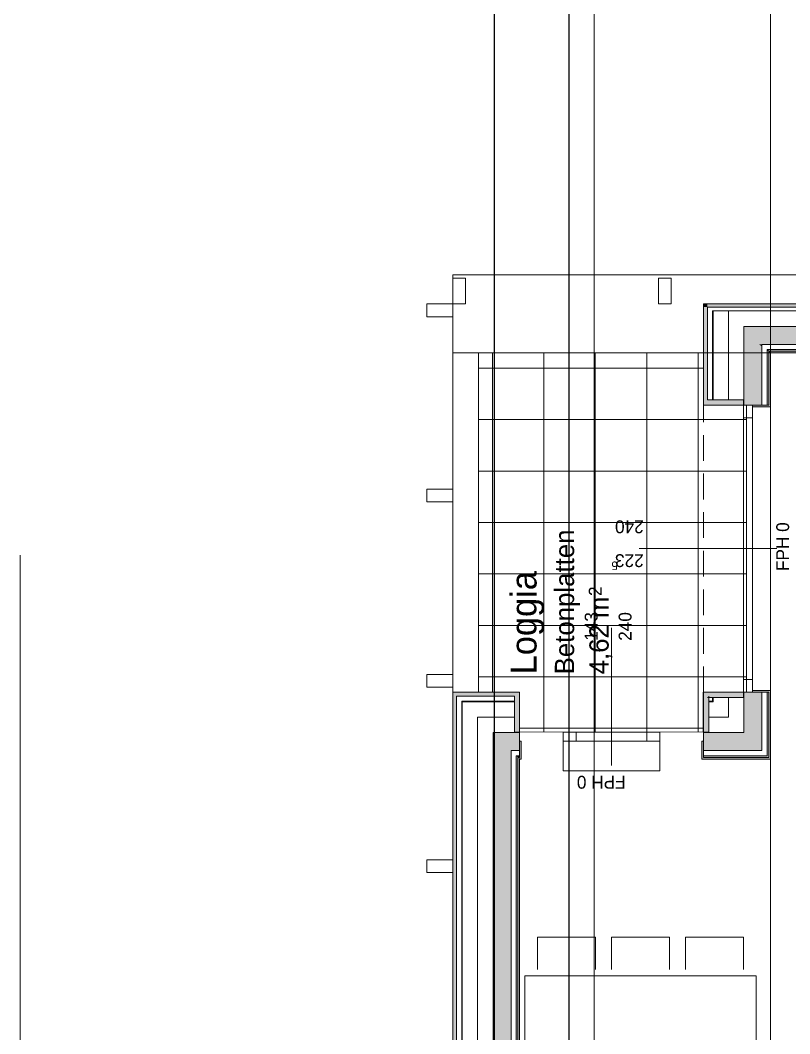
# Model space of a CAD drawing. Header units: metres. Extents: x -223175 to -223082, y -66 to 73.
# Drawn here: x -223170.96 to -223164.98, y 39.42 to 47.3 of the extents above; entities that cross this region are included whole.
import ezdxf
from ezdxf.enums import TextEntityAlignment as Align

# ---------------------------------------------------------------- set-up
doc = ezdxf.new("R2010")
doc.units = ezdxf.units.M
doc.header["$MEASUREMENT"] = 0
for name, pattern in [('HIDDEN', [0.3, 0.2, -0.1]), ('Strichlinie', [0.564444, 0.282222, -0.282222]), ('Untersicht', [0.2, 0.15, -0.05])]:
    doc.linetypes.add(name, pattern=pattern)
doc.layers.add('0_Stift_Nr__1', color=1, linetype='Continuous', lineweight=0)
for name, color, linetype in [('cs-aussenanlagen.cs', 7, 'Continuous'), ('cs-balkone-terrassen.cs', 7, 'Continuous'), ('cs-bestand wand.cs', 7, 'Continuous'), ('cs-einrichtung allg.cs', 7, 'Continuous'), ('cs-raumstempel.cs', 7, 'Continuous'), ('cs-schraffur allg.cs', 7, 'Continuous'), ('cs-wand tr.cs', 7, 'Continuous')]:
    doc.layers.add(name, color=color, linetype=linetype)

# ---------------------------------------------------------------- blocks, each defined once
blk = doc.blocks.new('Loggia_21_188', base_point=(-14427.0413, 223166.812))
at = {"layer": 'cs-raumstempel.cs', "color": 7, "lineweight": 13}
for tag, height, p in [('ROOM_NAME', 0.2, (-14427.6381, 223167.1453)), ('stFloorCovering', 0.15, (-14427.6381, 223166.8033)), ('ROOM_AREA', 0.15, (-14427.6381, 223166.5347)), ('DUMMY_875', 0.15, (-14427.2572, 223166.5347)), ('DUMMY_876', 0.1, (-14427.0289, 223166.5393))]:
    blk.add_attdef(tag, text='', height=height, dxfattribs=at).set_placement(p, align=Align.TOP_LEFT)
blk = doc.blocks.new('Morph_3', base_point=(-14400.3684, 223131.1158))
at = {"layer": 'cs-bestand wand.cs', "color": 250, "linetype": 'Continuous', "lineweight": 20}
for p, q in [((-14424.5313, 223167.5971), (-14425.1365, 223167.5971)), ((-14425.1365, 223167.5971), (-14425.1365, 223153.1071)), ((-14424.5313, 223167.5971), (-14424.5313, 223153.1071))]:
    blk.add_line(p, q, dxfattribs=at)
at = {"layer": 'cs-bestand wand.cs', "color": 253, "linetype": 'Untersicht', "lineweight": 20, "true_color": 0xaaaaaa, "flags": 128}
for points in [[(-14425.1365, 223167.5971), (-14425.1365, 223153.1071)], [(-14424.5313, 223167.5971), (-14425.1365, 223167.5971)], [(-14424.5313, 223153.1071), (-14424.5313, 223167.5971)]]:
    blk.add_lwpolyline(points, dxfattribs=at)
blk = doc.blocks.new('*X1155', base_point=(-14400.3684, 223131.1158))
at = {"layer": 'cs-wand tr.cs', "linetype": 'Continuous', "lineweight": 20, "true_color": 0x986500}
for points in [[(-14427.8513, 223167.5231), (-14427.8513, 223167.5158), (-14427.8473, 223167.5158), (-14427.8473, 223167.5271)], [(-14427.8513, 223167.4758), (-14427.8513, 223167.4358), (-14427.8473, 223167.4358), (-14427.8473, 223167.4758)], [(-14427.8513, 223167.3958), (-14427.8513, 223167.3558), (-14427.8473, 223167.3558), (-14427.8473, 223167.3958)], [(-14427.8513, 223167.3158), (-14427.8513, 223167.2758), (-14427.8473, 223167.2758), (-14427.8473, 223167.3158)], [(-14427.8513, 223167.2358), (-14427.8513, 223167.1958), (-14427.8473, 223167.1958), (-14427.8473, 223167.2358)], [(-14427.8513, 223167.1171), (-14427.8473, 223167.1171), (-14427.8473, 223167.1558), (-14427.8513, 223167.1558)]]:
    blk.add_hatch(color=44, dxfattribs=at).paths.add_polyline_path(points)
blk = doc.blocks.new('*X1156', base_point=(-14400.3684, 223131.1158))
at = {"layer": 'cs-wand tr.cs', "linetype": 'Continuous', "lineweight": 20, "true_color": 0x986500}
blk.add_hatch(color=44, dxfattribs=at).paths.add_polyline_path([(-14427.8473, 223165.6071), (-14427.8513, 223165.6071), (-14427.8513, 223165.5958), (-14427.8473, 223165.5958)])
blk = doc.blocks.new('1-Flügelfenster 21_24')
at = {"layer": 'cs-bestand wand.cs', "color": 7, "linetype": 'Continuous', "lineweight": 13}
for p, q in [((-0.375, 0.23), (0.375, 0.23)), ((-0.375, 0.23), (-0.375, 0)), ((0.375, 0.23), (0.375, 0)), ((-0.375, 0), (-0.275, 0)), ((-0.375, -0.07), (-0.375, 0)), ((-0.375, 0), (-0.375, -0.07)), ((-0.375, 0), (-0.375, -0.07)), ((-0.275, 0), (-0.275, -0.07)), ((-0.275, 0), (0.275, 0)), ((0.275, -0.07), (0.275, 0)), ((0.275, 0), (0.375, 0)), ((0.375, 0), (0.375, -0.07)), ((0.375, 0), (0.375, -0.07)), ((0.375, 0), (0.375, -0.07)), ((-0.375, -0.07), (0.375, -0.07)), ((-0.275, -0.07), (-0.375, -0.07)), ((0.275, -0.07), (-0.275, -0.07)), ((0.375, -0.07), (0.275, -0.07))]:
    blk.add_line(p, q, dxfattribs=at)
blk = doc.blocks.new('F Marker 21_17')
at = {"layer": 'cs-wand tr.cs', "color": 7, "linetype": 'Continuous', "lineweight": 13}
blk.add_line((0, -1.02), (0, 0.05), dxfattribs=at)
at = {"layer": 'cs-wand tr.cs', "color": 7, "lineweight": 13}
for tag, rotation, p in [('AC_SillPrefix_FPH', 360, (-0.1743, 0.1651)), ('DUMMY_272', 90, (-0.0136, -1.0788)), ('DUMMY_273', 90, (0.25, -1.0788))]:
    blk.add_attdef(tag, text='', height=0.1, rotation=rotation, dxfattribs=at).set_placement(p, align=Align.BOTTOM_LEFT)
blk = doc.blocks.new('Wand_224', base_point=(-14428.2973, 223165.1271))
at = {"layer": 'cs-wand tr.cs', "linetype": 'Continuous', "lineweight": 0, "true_color": 0xdbd4bc}
for points in [[(-14427.8073, 223167.1171), (-14427.7773, 223167.1171), (-14427.7773, 223167.5971), (-14427.8073, 223167.5671)], [(-14428.2313, 223167.1431), (-14428.2313, 223167.0771), (-14428.1573, 223167.0771), (-14428.0913, 223167.0771), (-14428.0913, 223167.2831)], [(-14427.7773, 223167.1171), (-14428.0873, 223167.1171), (-14428.0873, 223167.0771), (-14427.7773, 223167.0771)], [(-14428.2313, 223165.1931), (-14428.0913, 223165.3331), (-14428.0913, 223165.6471), (-14428.1573, 223165.6471), (-14428.2313, 223165.6471)], [(-14427.7773, 223165.6071), (-14427.7773, 223165.6471), (-14428.0873, 223165.6471), (-14428.0873, 223165.6071)]]:
    blk.add_hatch(color=254, dxfattribs=at).paths.add_polyline_path(points)
at = {"layer": 'cs-wand tr.cs', "linetype": 'Continuous', "lineweight": 0, "true_color": 0xe3e3e3}
for points in [[(-14428.2973, 223167.0771), (-14428.2843, 223167.0771), (-14428.2843, 223167.0901)], [(-14428.2973, 223167.0641), (-14428.1573, 223167.0641), (-14428.1573, 223167.0771), (-14428.2843, 223167.0771), (-14428.2973, 223167.0771)], [(-14428.2713, 223167.1031), (-14428.2843, 223167.0901), (-14428.2843, 223167.0771), (-14428.2713, 223167.0771)], [(-14428.2973, 223165.6471), (-14428.2843, 223165.6471), (-14428.1573, 223165.6471), (-14428.1573, 223165.6601), (-14428.2973, 223165.6601)], [(-14428.2843, 223165.6471), (-14428.2973, 223165.6471), (-14428.2973, 223165.1271), (-14428.2843, 223165.1401)], [(-14428.2843, 223165.6471), (-14428.2843, 223165.1401), (-14428.2713, 223165.1531), (-14428.2713, 223165.6471)]]:
    blk.add_hatch(color=254, dxfattribs=at).paths.add_polyline_path(points)
at = {"layer": 'cs-wand tr.cs', "color": 7, "linetype": 'Continuous', "lineweight": 13}
for p, q in [((-14427.8073, 223167.1171), (-14427.8073, 223167.5671)), ((-14427.8473, 223167.1171), (-14427.8473, 223167.5271)), ((-14428.0913, 223167.2831), (-14428.0913, 223167.0771)), ((-14428.2313, 223167.1431), (-14428.2313, 223167.0771)), ((-14428.1573, 223167.0771), (-14428.0913, 223167.0771)), ((-14428.0873, 223167.1171), (-14428.0873, 223167.0771)), ((-14427.8073, 223167.1171), (-14428.0873, 223167.1171)), ((-14428.0873, 223167.0771), (-14427.7773, 223167.0771)), ((-14427.8513, 223167.0771), (-14427.8473, 223167.0771)), ((-14427.8073, 223167.0771), (-14427.7773, 223167.0771)), ((-14427.7773, 223167.1171), (-14427.7773, 223167.0771)), ((-14428.2313, 223165.6471), (-14428.2313, 223165.1931)), ((-14428.1573, 223165.6471), (-14428.0913, 223165.6471)), ((-14428.0913, 223165.6471), (-14428.0913, 223165.3331)), ((-14428.0873, 223165.6071), (-14428.0873, 223165.6471)), ((-14428.0873, 223165.6471), (-14427.7773, 223165.6471)), ((-14427.8073, 223165.6071), (-14428.0873, 223165.6071)), ((-14427.8513, 223165.6471), (-14427.8473, 223165.6471)), ((-14427.8473, 223165.5771), (-14427.8473, 223165.6071)), ((-14427.8073, 223165.6471), (-14427.7773, 223165.6471)), ((-14427.7773, 223165.6071), (-14427.7773, 223165.6471))]:
    blk.add_line(p, q, dxfattribs=at)
at = {"layer": 'cs-wand tr.cs', "color": 7, "linetype": 'Continuous', "lineweight": 0}
for p, q in [((-14427.8513, 223167.1171), (-14427.8513, 223167.5231)), ((-14427.9713, 223167.1171), (-14427.9713, 223167.4031)), ((-14428.2973, 223167.0771), (-14428.2973, 223167.0641)), ((-14428.2843, 223167.0901), (-14428.2843, 223167.0771)), ((-14428.2843, 223167.0771), (-14428.1573, 223167.0771)), ((-14428.2713, 223167.1031), (-14428.2713, 223167.0771)), ((-14428.1573, 223167.0771), (-14428.1573, 223167.0641)), ((-14428.0913, 223167.0771), (-14428.0873, 223167.0771)), ((-14428.0873, 223167.0771), (-14427.9713, 223167.0771)), ((-14427.9713, 223167.0771), (-14427.8513, 223167.0771)), ((-14427.8473, 223167.0771), (-14427.8073, 223167.0771)), ((-14428.1573, 223167.0641), (-14428.2973, 223167.0641)), ((-14428.1573, 223165.6601), (-14428.2973, 223165.6601)), ((-14428.2973, 223165.6471), (-14428.2973, 223165.6601)), ((-14428.1573, 223165.6471), (-14428.1573, 223165.6601)), ((-14428.2843, 223165.6471), (-14428.2843, 223165.1401)), ((-14428.2843, 223165.6471), (-14428.1573, 223165.6471)), ((-14428.2713, 223165.6471), (-14428.2713, 223165.1531)), ((-14428.0913, 223165.6471), (-14428.0873, 223165.6471)), ((-14428.0873, 223165.6471), (-14427.9713, 223165.6471)), ((-14427.9713, 223165.6471), (-14427.8513, 223165.6471)), ((-14427.9713, 223165.4531), (-14427.9713, 223165.6071)), ((-14427.8513, 223165.5731), (-14427.8513, 223165.6071)), ((-14427.8473, 223165.6471), (-14427.8073, 223165.6471))]:
    blk.add_line(p, q, dxfattribs=at)
at = {"layer": 'cs-wand tr.cs', "color": 7, "linetype": 'Continuous', "lineweight": 13, "flags": 128}
blk.add_lwpolyline([(-14427.7773, 223167.1171), (-14427.7773, 223167.5971)], dxfattribs=at)
at = {"layer": 'cs-wand tr.cs', "color": 7, "linetype": 'Continuous', "lineweight": 0, "flags": 128}
blk.add_lwpolyline([(-14428.2973, 223165.6471), (-14428.2973, 223165.1271)], dxfattribs=at)
at = {"layer": 'cs-wand tr.cs', "color": 131, "lineweight": 20, "true_color": 0x9efaff}
for name in ['*X1155', '*X1156']:
    blk.add_blockref(name, (-14400.3684, 223131.1158), dxfattribs=at)
at = {"layer": 'cs-wand tr.cs', "color": 7, "linetype": 'HIDDEN', "lineweight": 0, "rotation": 90}
blk.add_blockref('1-Flügelfenster 21_24', (-14428.1573, 223166.3621), dxfattribs=at)
at = {"layer": 'cs-wand tr.cs', "color": 7, "linetype": 'Continuous', "lineweight": 13}
ref = blk.add_blockref('F Marker 21_17', (-14428.2973, 223166.3621), dxfattribs=dict(at, rotation=90))
ref.add_attrib('AC_SillPrefix_FPH', 'FPH 0', dxfattribs={"color": 7, "lineweight": 13, "height": 0.1, "rotation": 90}).set_placement((-14428.3973, 223166.2529), align=Align.BOTTOM_LEFT)
ref.add_attrib('AC_WIDO_ID', '143', dxfattribs={"color": 7, "lineweight": 13, "height": 0.1, "rotation": 360}).set_placement((-14427.3773, 223166.4408), align=Align.BOTTOM_LEFT)
ref.add_attrib('DUMMY_272', '240', dxfattribs={"color": 7, "lineweight": 13, "height": 0.1, "rotation": 360}).set_placement((-14427.3773, 223166.1772), align=Align.BOTTOM_LEFT)
blk = doc.blocks.new('*X1158', base_point=(-14400.3684, 223131.1158))
at = {"layer": 'cs-wand tr.cs', "linetype": 'Continuous', "lineweight": 20, "true_color": 0x986500}
for points in [[(-14424.8113, 223165.4531), (-14424.8115, 223165.4531), (-14424.8115, 223165.4358), (-14424.8113, 223165.4358)], [(-14424.8115, 223165.3958), (-14424.8115, 223165.3558), (-14424.8113, 223165.3558), (-14424.8113, 223165.3958)], [(-14424.8115, 223165.3158), (-14424.8115, 223165.2758), (-14424.8113, 223165.2758), (-14424.8113, 223165.3158)], [(-14424.8115, 223165.2358), (-14424.8115, 223165.1958), (-14424.8113, 223165.1958), (-14424.8113, 223165.2358)], [(-14424.8115, 223165.1558), (-14424.8115, 223165.1158), (-14424.8113, 223165.1158), (-14424.8113, 223165.1558)], [(-14424.8115, 223165.0758), (-14424.8115, 223165.0358), (-14424.8113, 223165.0358), (-14424.8113, 223165.0758)], [(-14424.8115, 223164.9958), (-14424.8115, 223164.9558), (-14424.8113, 223164.9558), (-14424.8113, 223164.9958)], [(-14424.8115, 223164.9158), (-14424.8115, 223164.8758), (-14424.8113, 223164.8758), (-14424.8113, 223164.9158)], [(-14424.8115, 223164.8358), (-14424.8115, 223164.7958), (-14424.8113, 223164.7958), (-14424.8113, 223164.8358)], [(-14424.8115, 223164.7558), (-14424.8115, 223164.7158), (-14424.8113, 223164.7158), (-14424.8113, 223164.7558)], [(-14424.8115, 223164.6758), (-14424.8115, 223164.6358), (-14424.8113, 223164.6358), (-14424.8113, 223164.6758)], [(-14424.8115, 223164.5958), (-14424.8115, 223164.5558), (-14424.8113, 223164.5558), (-14424.8113, 223164.5958)], [(-14424.8115, 223164.5158), (-14424.8115, 223164.4758), (-14424.8113, 223164.4758), (-14424.8113, 223164.5158)], [(-14424.8115, 223164.4358), (-14424.8115, 223164.3958), (-14424.8113, 223164.3958), (-14424.8113, 223164.4358)], [(-14424.8115, 223164.3558), (-14424.8115, 223164.3158), (-14424.8113, 223164.3158), (-14424.8113, 223164.3558)], [(-14424.8115, 223164.2758), (-14424.8115, 223164.2358), (-14424.8113, 223164.2358), (-14424.8113, 223164.2758)], [(-14424.8115, 223164.1958), (-14424.8115, 223164.1558), (-14424.8113, 223164.1558), (-14424.8113, 223164.1958)], [(-14424.8115, 223164.1158), (-14424.8115, 223164.0758), (-14424.8113, 223164.0758), (-14424.8113, 223164.1158)], [(-14424.8115, 223164.0358), (-14424.8115, 223163.9958), (-14424.8113, 223163.9958), (-14424.8113, 223164.0358)], [(-14424.8115, 223163.9558), (-14424.8115, 223163.9158), (-14424.8113, 223163.9158), (-14424.8113, 223163.9558)], [(-14424.8115, 223163.8758), (-14424.8115, 223163.8358), (-14424.8113, 223163.8358), (-14424.8113, 223163.8758)], [(-14424.8115, 223163.7958), (-14424.8115, 223163.7558), (-14424.8113, 223163.7558), (-14424.8113, 223163.7958)], [(-14424.8115, 223163.7158), (-14424.8115, 223163.6758), (-14424.8113, 223163.6758), (-14424.8113, 223163.7158)], [(-14424.8115, 223163.6358), (-14424.8115, 223163.5958), (-14424.8113, 223163.5958), (-14424.8113, 223163.6358)], [(-14424.8115, 223163.5558), (-14424.8115, 223163.5158), (-14424.8113, 223163.5158), (-14424.8113, 223163.5558)], [(-14424.8115, 223163.4758), (-14424.8115, 223163.4358), (-14424.8113, 223163.4358), (-14424.8113, 223163.4758)], [(-14424.8115, 223163.3958), (-14424.8115, 223163.3558), (-14424.8113, 223163.3558), (-14424.8113, 223163.3958)], [(-14424.8115, 223163.3158), (-14424.8115, 223163.2758), (-14424.8113, 223163.2758), (-14424.8113, 223163.3158)], [(-14424.8115, 223163.2358), (-14424.8115, 223163.1958), (-14424.8113, 223163.1958), (-14424.8113, 223163.2358)], [(-14424.8115, 223163.1558), (-14424.8115, 223163.1158), (-14424.8113, 223163.1158), (-14424.8113, 223163.1558)], [(-14424.8115, 223163.0758), (-14424.8115, 223163.0358), (-14424.8113, 223163.0358), (-14424.8113, 223163.0758)], [(-14424.8115, 223162.9958), (-14424.8115, 223162.9558), (-14424.8113, 223162.9558), (-14424.8113, 223162.9958)], [(-14424.8115, 223162.9158), (-14424.8115, 223162.8758), (-14424.8113, 223162.8758), (-14424.8113, 223162.9158)], [(-14424.8115, 223162.8358), (-14424.8115, 223162.7958), (-14424.8113, 223162.7958), (-14424.8113, 223162.8358)], [(-14424.8115, 223162.7558), (-14424.8115, 223162.7158), (-14424.8113, 223162.7158), (-14424.8113, 223162.7558)], [(-14424.8115, 223162.6758), (-14424.8115, 223162.6358), (-14424.8113, 223162.6358), (-14424.8113, 223162.6758)], [(-14424.8115, 223162.5958), (-14424.8115, 223162.5558), (-14424.8113, 223162.5558), (-14424.8113, 223162.5958)], [(-14424.8115, 223162.5158), (-14424.8115, 223162.4758), (-14424.8113, 223162.4758), (-14424.8113, 223162.5158)], [(-14424.8115, 223162.4358), (-14424.8115, 223162.3958), (-14424.8113, 223162.3958), (-14424.8113, 223162.4358)], [(-14424.8115, 223162.3558), (-14424.8115, 223162.3158), (-14424.8113, 223162.3158), (-14424.8113, 223162.3558)], [(-14424.8115, 223162.2758), (-14424.8115, 223162.2358), (-14424.8113, 223162.2358), (-14424.8113, 223162.2758)], [(-14424.8115, 223162.1958), (-14424.8115, 223162.1558), (-14424.8113, 223162.1558), (-14424.8113, 223162.1958)], [(-14424.8115, 223162.1158), (-14424.8115, 223162.0758), (-14424.8113, 223162.0758), (-14424.8113, 223162.1158)], [(-14424.8115, 223162.0358), (-14424.8115, 223161.9958), (-14424.8113, 223161.9958), (-14424.8113, 223162.0358)], [(-14424.8115, 223161.9558), (-14424.8115, 223161.9158), (-14424.8113, 223161.9158), (-14424.8113, 223161.9558)], [(-14424.8115, 223161.8758), (-14424.8115, 223161.8358), (-14424.8113, 223161.8358), (-14424.8113, 223161.8758)], [(-14424.8115, 223161.7958), (-14424.8115, 223161.7558), (-14424.8113, 223161.7558), (-14424.8113, 223161.7958)], [(-14424.8115, 223161.7158), (-14424.8115, 223161.6758), (-14424.8113, 223161.6758), (-14424.8113, 223161.7158)]]:
    blk.add_hatch(color=44, dxfattribs=at).paths.add_polyline_path(points)
blk = doc.blocks.new('Wand_225', base_point=(-14425.1365, 223165.1271))
at = {"layer": 'cs-wand tr.cs', "linetype": 'Continuous', "lineweight": 0, "true_color": 0xdbd4bc}
for points in [[(-14424.7782, 223165.6171), (-14424.7813, 223165.6129), (-14424.7813, 223161.6684), (-14424.7563, 223161.6684), (-14424.7563, 223165.6171)], [(-14424.7563, 223165.6471), (-14424.7782, 223165.6171), (-14424.7563, 223165.6171)], [(-14424.9858, 223165.3331), (-14425.0715, 223165.216), (-14425.0715, 223165.1931), (-14424.9315, 223165.1931), (-14424.9315, 223165.3331)], [(-14425.0715, 223165.1931), (-14425.0715, 223165.216), (-14425.0882, 223165.1931)], [(-14425.0715, 223165.1931), (-14425.0715, 223161.6684), (-14424.9315, 223161.6684), (-14424.9315, 223165.1931)]]:
    blk.add_hatch(color=254, dxfattribs=at).paths.add_polyline_path(points)
at = {"layer": 'cs-wand tr.cs', "linetype": 'Continuous', "lineweight": 0, "true_color": 0xe3e3e3}
for points in [[(-14425.127, 223165.1401), (-14425.1365, 223165.1271), (-14425.124, 223165.1271), (-14425.124, 223165.1401)], [(-14425.1365, 223165.1271), (-14425.1365, 223161.6684), (-14425.124, 223161.6684), (-14425.124, 223165.1271)], [(-14425.124, 223165.1401), (-14425.124, 223165.1442), (-14425.127, 223165.1401)], [(-14425.1174, 223165.1531), (-14425.124, 223165.1442), (-14425.124, 223165.1401), (-14425.1115, 223165.1401), (-14425.1115, 223165.1531)], [(-14425.124, 223165.1401), (-14425.124, 223161.6684), (-14425.1115, 223161.6684), (-14425.1115, 223165.1401)]]:
    blk.add_hatch(color=254, dxfattribs=at).paths.add_polyline_path(points)
at = {"layer": 'cs-wand tr.cs', "color": 7, "linetype": 'Continuous', "lineweight": 13}
for p, q in [((-14424.7813, 223165.5771), (-14424.7813, 223165.6129)), ((-14424.8113, 223165.4531), (-14424.8113, 223165.5719)), ((-14424.7813, 223161.6684), (-14424.7813, 223165.5771)), ((-14424.8113, 223161.6684), (-14424.8113, 223165.4531)), ((-14424.9315, 223165.3331), (-14424.9858, 223165.3331)), ((-14424.9315, 223165.3331), (-14424.9315, 223161.6684)), ((-14425.0715, 223165.1931), (-14425.0882, 223165.1931)), ((-14425.0715, 223165.1931), (-14425.0715, 223161.6684))]:
    blk.add_line(p, q, dxfattribs=at)
at = {"layer": 'cs-wand tr.cs', "color": 7, "linetype": 'Continuous', "lineweight": 0}
for p, q in [((-14424.8115, 223165.4531), (-14424.8981, 223165.4531)), ((-14424.8115, 223165.4531), (-14424.8113, 223165.4531)), ((-14424.8115, 223165.3331), (-14424.8115, 223165.4531)), ((-14424.8115, 223161.6684), (-14424.8115, 223165.3331)), ((-14425.124, 223165.1401), (-14425.127, 223165.1401)), ((-14425.124, 223165.1401), (-14425.124, 223161.6684)), ((-14425.1115, 223165.1531), (-14425.1174, 223165.1531)), ((-14425.1115, 223165.1531), (-14425.1115, 223161.6684))]:
    blk.add_line(p, q, dxfattribs=at)
at = {"layer": 'cs-wand tr.cs', "color": 7, "linetype": 'Continuous', "lineweight": 13, "flags": 128}
for points in [[(-14424.7563, 223165.6471), (-14424.7563, 223165.6171)], [(-14424.7563, 223161.6684), (-14424.7563, 223165.6171)], [(-14424.8113, 223161.6684), (-14424.8115, 223161.6684)], [(-14424.7563, 223161.6684), (-14424.7813, 223161.6684)]]:
    blk.add_lwpolyline(points, dxfattribs=at)
at = {"layer": 'cs-wand tr.cs', "color": 7, "linetype": 'Continuous', "lineweight": 0, "flags": 128}
for points in [[(-14425.1365, 223165.1271), (-14425.1365, 223161.6684)], [(-14424.7813, 223161.6684), (-14424.8113, 223161.6684)]]:
    blk.add_lwpolyline(points, dxfattribs=at)
at = {"layer": 'cs-wand tr.cs', "color": 131, "lineweight": 20, "true_color": 0x9efaff}
blk.add_blockref('*X1158', (-14400.3684, 223131.1158), dxfattribs=at)
blk = doc.blocks.new('*X1160', base_point=(-14400.3684, 223131.1158))
at = {"layer": 'cs-wand tr.cs', "linetype": 'Continuous', "lineweight": 20, "true_color": 0x986500}
for points in [[(-14432.5284, 223167.5271), (-14432.5684, 223167.5271), (-14432.5684, 223167.5231), (-14432.5284, 223167.5231)], [(-14432.4484, 223167.5271), (-14432.4884, 223167.5271), (-14432.4884, 223167.5231), (-14432.4484, 223167.5231)], [(-14432.3684, 223167.5271), (-14432.4084, 223167.5271), (-14432.4084, 223167.5231), (-14432.3684, 223167.5231)], [(-14432.2884, 223167.5271), (-14432.3284, 223167.5271), (-14432.3284, 223167.5231), (-14432.2884, 223167.5231)], [(-14432.2084, 223167.5271), (-14432.2484, 223167.5271), (-14432.2484, 223167.5231), (-14432.2084, 223167.5231)], [(-14432.1284, 223167.5271), (-14432.1684, 223167.5271), (-14432.1684, 223167.5231), (-14432.1284, 223167.5231)], [(-14432.0484, 223167.5271), (-14432.0884, 223167.5271), (-14432.0884, 223167.5231), (-14432.0484, 223167.5231)], [(-14431.9684, 223167.5271), (-14432.0084, 223167.5271), (-14432.0084, 223167.5231), (-14431.9684, 223167.5231)], [(-14431.8884, 223167.5271), (-14431.9284, 223167.5271), (-14431.9284, 223167.5231), (-14431.8884, 223167.5231)], [(-14431.8084, 223167.5271), (-14431.8484, 223167.5271), (-14431.8484, 223167.5231), (-14431.8084, 223167.5231)], [(-14431.7284, 223167.5271), (-14431.7684, 223167.5271), (-14431.7684, 223167.5231), (-14431.7284, 223167.5231)], [(-14431.6484, 223167.5271), (-14431.6884, 223167.5271), (-14431.6884, 223167.5231), (-14431.6484, 223167.5231)], [(-14431.5684, 223167.5271), (-14431.6084, 223167.5271), (-14431.6084, 223167.5231), (-14431.5684, 223167.5231)], [(-14431.4884, 223167.5271), (-14431.5284, 223167.5271), (-14431.5284, 223167.5231), (-14431.4884, 223167.5231)], [(-14431.4084, 223167.5271), (-14431.4484, 223167.5271), (-14431.4484, 223167.5231), (-14431.4084, 223167.5231)], [(-14431.3284, 223167.5271), (-14431.3684, 223167.5271), (-14431.3684, 223167.5231), (-14431.3284, 223167.5231)], [(-14431.2484, 223167.5271), (-14431.2884, 223167.5271), (-14431.2884, 223167.5231), (-14431.2484, 223167.5231)], [(-14431.1684, 223167.5271), (-14431.2084, 223167.5271), (-14431.2084, 223167.5231), (-14431.1684, 223167.5231)], [(-14431.0884, 223167.5271), (-14431.1284, 223167.5271), (-14431.1284, 223167.5231), (-14431.0884, 223167.5231)], [(-14431.0084, 223167.5271), (-14431.0484, 223167.5271), (-14431.0484, 223167.5231), (-14431.0084, 223167.5231)], [(-14430.9284, 223167.5271), (-14430.9684, 223167.5271), (-14430.9684, 223167.5231), (-14430.9284, 223167.5231)], [(-14430.8484, 223167.5271), (-14430.8884, 223167.5271), (-14430.8884, 223167.5231), (-14430.8484, 223167.5231)], [(-14430.7684, 223167.5271), (-14430.8084, 223167.5271), (-14430.8084, 223167.5231), (-14430.7684, 223167.5231)], [(-14430.6884, 223167.5271), (-14430.7284, 223167.5271), (-14430.7284, 223167.5231), (-14430.6884, 223167.5231)], [(-14430.6084, 223167.5271), (-14430.6484, 223167.5271), (-14430.6484, 223167.5231), (-14430.6084, 223167.5231)], [(-14430.5284, 223167.5271), (-14430.5684, 223167.5271), (-14430.5684, 223167.5231), (-14430.5284, 223167.5231)], [(-14430.4484, 223167.5271), (-14430.4884, 223167.5271), (-14430.4884, 223167.5231), (-14430.4484, 223167.5231)], [(-14430.3684, 223167.5271), (-14430.4084, 223167.5271), (-14430.4084, 223167.5231), (-14430.3684, 223167.5231)], [(-14430.2884, 223167.5271), (-14430.3284, 223167.5271), (-14430.3284, 223167.5231), (-14430.2884, 223167.5231)], [(-14430.2084, 223167.5271), (-14430.2484, 223167.5271), (-14430.2484, 223167.5231), (-14430.2084, 223167.5231)], [(-14430.1284, 223167.5271), (-14430.1684, 223167.5271), (-14430.1684, 223167.5231), (-14430.1284, 223167.5231)], [(-14430.0484, 223167.5271), (-14430.0884, 223167.5271), (-14430.0884, 223167.5231), (-14430.0484, 223167.5231)], [(-14429.9684, 223167.5271), (-14430.0084, 223167.5271), (-14430.0084, 223167.5231), (-14429.9684, 223167.5231)], [(-14429.8884, 223167.5271), (-14429.9284, 223167.5271), (-14429.9284, 223167.5231), (-14429.8884, 223167.5231)], [(-14429.8084, 223167.5271), (-14429.8484, 223167.5271), (-14429.8484, 223167.5231), (-14429.8084, 223167.5231)], [(-14429.7284, 223167.5271), (-14429.7684, 223167.5271), (-14429.7684, 223167.5231), (-14429.7284, 223167.5231)], [(-14429.6484, 223167.5271), (-14429.6884, 223167.5271), (-14429.6884, 223167.5231), (-14429.6484, 223167.5231)], [(-14429.5684, 223167.5271), (-14429.6084, 223167.5271), (-14429.6084, 223167.5231), (-14429.5684, 223167.5231)], [(-14429.4884, 223167.5271), (-14429.5284, 223167.5271), (-14429.5284, 223167.5231), (-14429.4884, 223167.5231)], [(-14429.4084, 223167.5271), (-14429.4484, 223167.5271), (-14429.4484, 223167.5231), (-14429.4084, 223167.5231)], [(-14429.3284, 223167.5271), (-14429.3684, 223167.5271), (-14429.3684, 223167.5231), (-14429.3284, 223167.5231)], [(-14429.2484, 223167.5271), (-14429.2884, 223167.5271), (-14429.2884, 223167.5231), (-14429.2484, 223167.5231)], [(-14429.1684, 223167.5271), (-14429.2084, 223167.5271), (-14429.2084, 223167.5231), (-14429.1684, 223167.5231)], [(-14429.0884, 223167.5271), (-14429.1284, 223167.5271), (-14429.1284, 223167.5231), (-14429.0884, 223167.5231)], [(-14429.0084, 223167.5271), (-14429.0484, 223167.5271), (-14429.0484, 223167.5231), (-14429.0084, 223167.5231)], [(-14428.9284, 223167.5271), (-14428.9684, 223167.5271), (-14428.9684, 223167.5231), (-14428.9284, 223167.5231)], [(-14428.8484, 223167.5271), (-14428.8884, 223167.5271), (-14428.8884, 223167.5231), (-14428.8484, 223167.5231)], [(-14428.7684, 223167.5271), (-14428.8084, 223167.5271), (-14428.8084, 223167.5231), (-14428.7684, 223167.5231)], [(-14428.6884, 223167.5271), (-14428.7284, 223167.5271), (-14428.7284, 223167.5231), (-14428.6884, 223167.5231)], [(-14428.6084, 223167.5271), (-14428.6484, 223167.5271), (-14428.6484, 223167.5231), (-14428.6084, 223167.5231)], [(-14428.5284, 223167.5271), (-14428.5684, 223167.5271), (-14428.5684, 223167.5231), (-14428.5284, 223167.5231)], [(-14428.4484, 223167.5271), (-14428.4884, 223167.5271), (-14428.4884, 223167.5231), (-14428.4484, 223167.5231)], [(-14428.3684, 223167.5271), (-14428.4084, 223167.5271), (-14428.4084, 223167.5231), (-14428.3684, 223167.5231)], [(-14428.2884, 223167.5271), (-14428.3284, 223167.5271), (-14428.3284, 223167.5231), (-14428.2884, 223167.5231)], [(-14428.2084, 223167.5271), (-14428.2484, 223167.5271), (-14428.2484, 223167.5231), (-14428.2084, 223167.5231)], [(-14428.1284, 223167.5271), (-14428.1684, 223167.5271), (-14428.1684, 223167.5231), (-14428.1284, 223167.5231)], [(-14428.0484, 223167.5271), (-14428.0884, 223167.5271), (-14428.0884, 223167.5231), (-14428.0484, 223167.5231)], [(-14427.9684, 223167.5271), (-14428.0084, 223167.5271), (-14428.0084, 223167.5231), (-14427.9684, 223167.5231)], [(-14427.8884, 223167.5271), (-14427.9284, 223167.5271), (-14427.9284, 223167.5231), (-14427.8884, 223167.5231)], [(-14427.8484, 223167.5259), (-14427.8473, 223167.5271), (-14427.8484, 223167.5271)]]:
    blk.add_hatch(color=44, dxfattribs=at).paths.add_polyline_path(points)
blk = doc.blocks.new('Wand_226', base_point=(-14428.2973, 223167.0771))
at = {"layer": 'cs-wand tr.cs', "linetype": 'Continuous', "lineweight": 0, "true_color": 0xdbd4bc}
for points in [[(-14427.7773, 223167.5971), (-14432.5821, 223167.5971), (-14432.5821, 223167.5671), (-14427.8073, 223167.5671)], [(-14432.5821, 223167.1431), (-14428.2313, 223167.1431), (-14428.0913, 223167.2831), (-14432.5821, 223167.2831)]]:
    blk.add_hatch(color=254, dxfattribs=at).paths.add_polyline_path(points)
at = {"layer": 'cs-wand tr.cs', "linetype": 'Continuous', "lineweight": 0, "true_color": 0xe3e3e3}
for points in [[(-14432.5821, 223167.0901), (-14428.2843, 223167.0901), (-14428.2713, 223167.1031), (-14432.5821, 223167.1031)], [(-14432.5821, 223167.0771), (-14428.2973, 223167.0771), (-14428.2843, 223167.0901), (-14432.5821, 223167.0901)]]:
    blk.add_hatch(color=254, dxfattribs=at).paths.add_polyline_path(points)
at = {"layer": 'cs-wand tr.cs', "color": 7, "linetype": 'Continuous', "lineweight": 13}
for p, q in [((-14427.8073, 223167.5671), (-14432.5821, 223167.5671)), ((-14427.8473, 223167.5271), (-14432.5821, 223167.5271)), ((-14432.5821, 223167.2831), (-14428.0913, 223167.2831)), ((-14432.5821, 223167.1431), (-14428.2313, 223167.1431))]:
    blk.add_line(p, q, dxfattribs=at)
at = {"layer": 'cs-wand tr.cs', "color": 7, "linetype": 'Continuous', "lineweight": 0}
for p, q in [((-14427.8513, 223167.5231), (-14432.5821, 223167.5231)), ((-14427.9713, 223167.4031), (-14432.5821, 223167.4031)), ((-14432.5821, 223167.1031), (-14428.2713, 223167.1031)), ((-14432.5821, 223167.0901), (-14428.2843, 223167.0901))]:
    blk.add_line(p, q, dxfattribs=at)
at = {"layer": 'cs-wand tr.cs', "color": 7, "linetype": 'Continuous', "lineweight": 13, "flags": 128}
for points in [[(-14427.7773, 223167.5971), (-14432.5821, 223167.5971)], [(-14432.5821, 223167.5971), (-14432.5821, 223167.5671)], [(-14432.5821, 223167.5271), (-14432.5821, 223167.5231)], [(-14432.5821, 223167.2831), (-14432.5821, 223167.1431)]]:
    blk.add_lwpolyline(points, dxfattribs=at)
at = {"layer": 'cs-wand tr.cs', "color": 7, "linetype": 'Continuous', "lineweight": 0, "flags": 128}
for points in [[(-14432.5821, 223167.5671), (-14432.5821, 223167.5271)], [(-14432.5821, 223167.5231), (-14432.5821, 223167.4031)], [(-14432.5821, 223167.4031), (-14432.5821, 223167.2831)], [(-14432.5821, 223167.1431), (-14432.5821, 223167.1031)], [(-14432.5821, 223167.1031), (-14432.5821, 223167.0901)], [(-14432.5821, 223167.0901), (-14432.5821, 223167.0771)], [(-14432.5821, 223167.0771), (-14428.2973, 223167.0771)]]:
    blk.add_lwpolyline(points, dxfattribs=at)
at = {"layer": 'cs-wand tr.cs', "color": 131, "lineweight": 20, "true_color": 0x9efaff}
blk.add_blockref('*X1160', (-14400.3684, 223131.1158), dxfattribs=at)
blk = doc.blocks.new('*X1162', base_point=(-14400.3684, 223131.1158))
at = {"layer": 'cs-wand tr.cs', "linetype": 'Continuous', "lineweight": 20, "true_color": 0x986500}
blk.add_hatch(color=44, dxfattribs=at).paths.add_polyline_path([(-14427.8473, 223165.5771), (-14427.8484, 223165.5759), (-14427.8484, 223165.5731), (-14427.8173, 223165.5731), (-14427.8173, 223165.5771)])
blk = doc.blocks.new('*X1163', base_point=(-14400.3684, 223131.1158))
at = {"layer": 'cs-wand tr.cs', "linetype": 'Continuous', "lineweight": 20, "true_color": 0x986500}
for points in [[(-14425.4884, 223165.5771), (-14425.5033, 223165.5771), (-14425.5033, 223165.5731), (-14425.4884, 223165.5731)], [(-14425.4484, 223165.5731), (-14425.4084, 223165.5731), (-14425.4084, 223165.5771), (-14425.4484, 223165.5771)], [(-14425.3684, 223165.5731), (-14425.3284, 223165.5731), (-14425.3284, 223165.5771), (-14425.3684, 223165.5771)], [(-14425.2884, 223165.5731), (-14425.2484, 223165.5731), (-14425.2484, 223165.5771), (-14425.2884, 223165.5771)], [(-14425.2084, 223165.5731), (-14425.1684, 223165.5731), (-14425.1684, 223165.5771), (-14425.2084, 223165.5771)], [(-14425.1284, 223165.5731), (-14425.0884, 223165.5731), (-14425.0884, 223165.5771), (-14425.1284, 223165.5771)], [(-14425.0484, 223165.5731), (-14425.0084, 223165.5731), (-14425.0084, 223165.5771), (-14425.0484, 223165.5771)], [(-14424.9684, 223165.5731), (-14424.9284, 223165.5731), (-14424.9284, 223165.5771), (-14424.9684, 223165.5771)], [(-14424.8884, 223165.5731), (-14424.8484, 223165.5731), (-14424.8484, 223165.5771), (-14424.8884, 223165.5771)]]:
    blk.add_hatch(color=44, dxfattribs=at).paths.add_polyline_path(points)
blk = doc.blocks.new('1-Flügelfenster 21_25')
at = {"layer": 'cs-wand tr.cs', "color": 7, "linetype": 'Continuous', "lineweight": 0}
for p, q in [((-1.117, 0.14), (-1.104, 0.14)), ((-1.104, 0), (-1.104, 0.14)), ((1.117, 0.14), (1.104, 0.14)), ((1.104, 0), (1.104, 0.14)), ((-1.117, 0), (-1.117, -0.066)), ((-1.117, 0), (-1.117, -0.066)), ((-1.017, 0), (1.017, 0)), ((1.117, 0), (1.117, -0.066)), ((1.117, 0), (1.117, -0.066)), ((-1.117, -0.066), (-1.117, -0.07)), ((-1.117, -0.066), (-1.117, -0.07)), ((-1.117, -0.07), (-1.117, -0.186)), ((1.017, -0.07), (-1.017, -0.07)), ((1.117, -0.066), (1.117, -0.07)), ((1.117, -0.066), (1.117, -0.07)), ((1.117, -0.07), (1.117, -0.186)), ((-1.117, -0.186), (-1.117, -0.306)), ((1.117, -0.186), (1.117, -0.306)), ((-1.117, -0.306), (-1.117, -0.31)), ((-1.117, -0.31), (-1.117, -0.35)), ((1.117, -0.306), (1.117, -0.31)), ((1.117, -0.31), (1.117, -0.35)), ((-1.117, -0.35), (-1.117, -0.38)), ((1.117, -0.35), (1.117, -0.38))]:
    blk.add_line(p, q, dxfattribs=at)
at = {"layer": 'cs-wand tr.cs', "color": 7, "linetype": 'HIDDEN', "lineweight": 0}
for p, q in [((-1.104, 0.14), (1.104, 0.14)), ((-1.117, 0), (-1.017, 0)), ((-1.017, 0), (-1.017, -0.07)), ((1.017, -0.07), (1.017, 0)), ((1.017, 0), (1.117, 0)), ((-1.017, -0.07), (-1.117, -0.07)), ((1.117, -0.07), (1.017, -0.07)), ((-1.117, -0.38), (1.117, -0.38))]:
    blk.add_line(p, q, dxfattribs=at)
blk = doc.blocks.new('Wand_227', base_point=(-14425.1365, 223165.1271))
at = {"layer": 'cs-wand tr.cs', "linetype": 'Continuous', "lineweight": 0, "true_color": 0xdbd4bc}
for points in [[(-14427.8173, 223165.6471), (-14427.8173, 223165.3371), (-14427.7773, 223165.3371), (-14427.7773, 223165.6471)], [(-14425.5033, 223165.6471), (-14425.5433, 223165.6471), (-14425.5433, 223165.3371), (-14425.5033, 223165.3371)], [(-14424.7813, 223165.6471), (-14425.5033, 223165.6471), (-14425.5033, 223165.6171), (-14424.7813, 223165.6171)], [(-14424.7813, 223165.6171), (-14424.7782, 223165.6171), (-14424.7563, 223165.6471), (-14424.7813, 223165.6471)], [(-14424.7813, 223165.6129), (-14424.7782, 223165.6171), (-14424.7813, 223165.6171)], [(-14428.2313, 223165.1931), (-14427.7773, 223165.1931), (-14427.7773, 223165.2671), (-14427.7773, 223165.3331), (-14428.0913, 223165.3331)], [(-14425.5433, 223165.2671), (-14425.5433, 223165.1931), (-14425.0882, 223165.1931), (-14425.0715, 223165.216), (-14425.0715, 223165.3331), (-14425.5433, 223165.3331)], [(-14425.0715, 223165.216), (-14424.9858, 223165.3331), (-14425.0715, 223165.3331)]]:
    blk.add_hatch(color=254, dxfattribs=at).paths.add_polyline_path(points)
at = {"layer": 'cs-wand tr.cs', "linetype": 'Continuous', "lineweight": 0, "true_color": 0xe3e3e3}
for points in [[(-14427.7773, 223165.1271), (-14427.7643, 223165.1271), (-14427.7643, 223165.2671), (-14427.7773, 223165.2671), (-14427.7773, 223165.1401)], [(-14425.5563, 223165.1271), (-14425.5433, 223165.1271), (-14425.5433, 223165.1401), (-14425.5433, 223165.2671), (-14425.5563, 223165.2671)], [(-14428.2973, 223165.1271), (-14427.7773, 223165.1271), (-14427.7773, 223165.1401), (-14428.2843, 223165.1401)], [(-14428.2713, 223165.1531), (-14428.2843, 223165.1401), (-14427.7773, 223165.1401), (-14427.7773, 223165.1531)], [(-14425.5433, 223165.1401), (-14425.127, 223165.1401), (-14425.124, 223165.1442), (-14425.124, 223165.1531), (-14425.5433, 223165.1531)], [(-14425.1365, 223165.1401), (-14425.5433, 223165.1401), (-14425.5433, 223165.1271), (-14425.1365, 223165.1271)], [(-14425.1365, 223165.1401), (-14425.1365, 223165.1271), (-14425.127, 223165.1401)], [(-14425.124, 223165.1442), (-14425.1174, 223165.1531), (-14425.124, 223165.1531)]]:
    blk.add_hatch(color=254, dxfattribs=at).paths.add_polyline_path(points)
at = {"layer": 'cs-wand tr.cs', "color": 7, "linetype": 'Continuous', "lineweight": 13}
for p, q in [((-14427.8173, 223165.6471), (-14427.7773, 223165.6471)), ((-14427.8173, 223165.6171), (-14427.8173, 223165.3371)), ((-14427.7773, 223165.3371), (-14427.7773, 223165.6471)), ((-14427.7773, 223165.6171), (-14427.7773, 223165.6471)), ((-14425.5033, 223165.6471), (-14425.5433, 223165.6471)), ((-14425.5433, 223165.3371), (-14425.5433, 223165.6471)), ((-14425.5433, 223165.6171), (-14425.5433, 223165.6471)), ((-14424.8113, 223165.6171), (-14425.5033, 223165.6171)), ((-14425.5033, 223165.6171), (-14425.5033, 223165.3371)), ((-14424.7813, 223165.6171), (-14424.8113, 223165.6171)), ((-14424.7813, 223165.6129), (-14424.7813, 223165.6171)), ((-14427.8173, 223165.5771), (-14427.8473, 223165.5771)), ((-14427.7773, 223165.5731), (-14427.7773, 223165.5771)), ((-14425.5433, 223165.5731), (-14425.5433, 223165.5771)), ((-14424.8113, 223165.5771), (-14425.5033, 223165.5771)), ((-14424.8113, 223165.5731), (-14424.8113, 223165.5771)), ((-14424.8113, 223165.5719), (-14424.8113, 223165.5731)), ((-14428.0913, 223165.3331), (-14427.7773, 223165.3331)), ((-14427.8173, 223165.3371), (-14427.7773, 223165.3371)), ((-14427.7773, 223165.2671), (-14427.7773, 223165.3331)), ((-14425.5033, 223165.3371), (-14425.5433, 223165.3371)), ((-14425.5433, 223165.3331), (-14424.9858, 223165.3331)), ((-14425.5433, 223165.2671), (-14425.5433, 223165.3331)), ((-14428.2313, 223165.1931), (-14427.7773, 223165.1931)), ((-14425.5433, 223165.1931), (-14425.0882, 223165.1931))]:
    blk.add_line(p, q, dxfattribs=at)
at = {"layer": 'cs-wand tr.cs', "color": 7, "linetype": 'Continuous', "lineweight": 0}
for p, q in [((-14427.7773, 223165.5771), (-14427.7773, 223165.6171)), ((-14425.5433, 223165.5771), (-14425.5433, 223165.6171)), ((-14427.8173, 223165.5731), (-14427.8513, 223165.5731)), ((-14427.7773, 223165.4531), (-14427.7773, 223165.5731)), ((-14425.5433, 223165.4531), (-14425.5433, 223165.5731)), ((-14424.8113, 223165.5731), (-14425.5033, 223165.5731)), ((-14427.8173, 223165.4531), (-14427.9713, 223165.4531)), ((-14427.7773, 223165.3371), (-14427.7773, 223165.4531)), ((-14425.5433, 223165.3371), (-14425.5433, 223165.4531)), ((-14424.9315, 223165.4531), (-14425.5033, 223165.4531)), ((-14424.8981, 223165.4531), (-14424.9315, 223165.4531)), ((-14427.7773, 223165.3331), (-14427.7773, 223165.3371)), ((-14427.7773, 223165.2671), (-14427.7643, 223165.2671)), ((-14427.7773, 223165.1401), (-14427.7773, 223165.2671)), ((-14427.7643, 223165.2671), (-14427.7643, 223165.1271)), ((-14425.5563, 223165.2671), (-14425.5563, 223165.1271)), ((-14425.5433, 223165.2671), (-14425.5563, 223165.2671)), ((-14425.5433, 223165.3331), (-14425.5433, 223165.3371)), ((-14425.5433, 223165.1401), (-14425.5433, 223165.2671)), ((-14428.2843, 223165.1401), (-14427.7773, 223165.1401)), ((-14428.2713, 223165.1531), (-14427.7773, 223165.1531)), ((-14427.7773, 223165.1271), (-14427.7643, 223165.1271)), ((-14425.5433, 223165.1271), (-14425.5563, 223165.1271)), ((-14425.5433, 223165.1531), (-14425.1174, 223165.1531)), ((-14425.5433, 223165.1401), (-14425.127, 223165.1401))]:
    blk.add_line(p, q, dxfattribs=at)
at = {"layer": 'cs-wand tr.cs', "color": 7, "linetype": 'Continuous', "lineweight": 13, "flags": 128}
blk.add_lwpolyline([(-14424.7563, 223165.6471), (-14425.5033, 223165.6471)], dxfattribs=at)
at = {"layer": 'cs-wand tr.cs', "color": 7, "linetype": 'Continuous', "lineweight": 0, "flags": 128}
for points in [[(-14428.2973, 223165.1271), (-14427.7773, 223165.1271)], [(-14425.5433, 223165.1271), (-14425.1365, 223165.1271)]]:
    blk.add_lwpolyline(points, dxfattribs=at)
at = {"layer": 'cs-wand tr.cs', "color": 7, "linetype": 'Continuous', "lineweight": 13}
ref = blk.add_blockref('F Marker 21_17', (-14426.6603, 223165.1271), dxfattribs=dict(at, rotation=180))
ref.add_attrib('AC_SillPrefix_FPH', 'FPH 0', dxfattribs={"color": 7, "lineweight": 13, "height": 0.1, "rotation": 360}).set_placement((-14426.8345, 223164.9522), align=Align.BOTTOM_LEFT)
ref.add_attrib('DUMMY_272', '223', dxfattribs={"color": 7, "lineweight": 13, "height": 0.1, "rotation": 90}).set_placement((-14426.6739, 223166.1122), align=Align.BOTTOM_LEFT)
ref.add_attrib('DUMMY_274', '240', dxfattribs={"color": 7, "lineweight": 13, "height": 0.1, "rotation": 90}).set_placement((-14426.4103, 223166.1122), align=Align.BOTTOM_LEFT)
ref.add_attrib('DUMMY_275', '5', dxfattribs={"color": 7, "lineweight": 13, "height": 0.0667, "rotation": 90}).set_placement((-14426.7406, 223166.3143), align=Align.BOTTOM_LEFT)
at = {"layer": 'cs-wand tr.cs', "color": 7, "linetype": 'HIDDEN', "lineweight": 0, "xscale": -1, "rotation": 180}
blk.add_blockref('1-Flügelfenster 21_25', (-14426.6603, 223165.2671), dxfattribs=at)
at = {"layer": 'cs-wand tr.cs', "color": 131, "lineweight": 20, "true_color": 0x9efaff}
for name in ['*X1162', '*X1163']:
    blk.add_blockref(name, (-14400.3684, 223131.1158), dxfattribs=at)
blk = doc.blocks.new('Wand_233', base_point=(-14424.7563, 223167.4971))
at = {"layer": 'cs-aussenanlagen.cs', "color": 7, "linetype": 'Strichlinie', "lineweight": 13, "flags": 128}
for points in [[(-14424.5563, 223167.5971), (-14424.7563, 223167.5971)], [(-14424.7563, 223167.5971), (-14424.7563, 223167.4971)], [(-14424.5563, 223167.4971), (-14424.5563, 223167.5971)], [(-14424.7563, 223167.4971), (-14424.5563, 223167.4971)]]:
    blk.add_lwpolyline(points, dxfattribs=at)
blk = doc.blocks.new('Wand_242', base_point=(-14424.7563, 223165.8982))
at = {"layer": 'cs-aussenanlagen.cs', "color": 7, "linetype": 'Strichlinie', "lineweight": 13, "flags": 128}
for points in [[(-14424.5563, 223165.9982), (-14424.7563, 223165.9982)], [(-14424.7563, 223165.9982), (-14424.7563, 223165.8982)], [(-14424.5563, 223165.8982), (-14424.5563, 223165.9982)], [(-14424.7563, 223165.8982), (-14424.5563, 223165.8982)]]:
    blk.add_lwpolyline(points, dxfattribs=at)
blk = doc.blocks.new('sn-aa_table_rectangle_180-80')
at = {"layer": 'cs-einrichtung allg.cs', "color": 251, "linetype": 'Continuous', "lineweight": 0, "true_color": 0x494949}
for p, q in [((0.55, 1.4), (0.1, 1.4)), ((0.1, 1.4), (0.1, 1.15)), ((0.55, 1.15), (0.55, 1.4)), ((1.125, 1.4), (0.675, 1.4)), ((0.675, 1.4), (0.675, 1.15)), ((1.125, 1.15), (1.125, 1.4)), ((1.7, 1.4), (1.25, 1.4)), ((1.25, 1.4), (1.25, 1.15)), ((1.7, 1.15), (1.7, 1.4)), ((1.8, 1.1), (0, 1.1)), ((0, 1.1), (0, 0.3)), ((1.8, 0.3), (1.8, 1.1)), ((0, 0.3), (1.8, 0.3)), ((0.1, 0), (0.1, 0.25)), ((0.55, 0.25), (0.55, 0)), ((0.675, 0), (0.675, 0.25)), ((1.125, 0.25), (1.125, 0)), ((1.25, 0), (1.25, 0.25)), ((1.7, 0.25), (1.7, 0)), ((0.55, 0), (0.1, 0)), ((1.125, 0), (0.675, 0)), ((1.7, 0), (1.25, 0))]:
    blk.add_line(p, q, dxfattribs=at)
blk = doc.blocks.new('*X1279', base_point=(-14400.3684, 223131.1158))
at = {"layer": 'cs-balkone-terrassen.cs', "color": 251, "linetype": 'Continuous', "lineweight": 0, "true_color": 0x6d6d6d}
for p, q in [((-14427.6573, 223167.2886), (-14427.6573, 223167.3971)), ((-14427.2573, 223167.2886), (-14427.2573, 223167.3971)), ((-14426.8573, 223167.2886), (-14426.8573, 223167.3971)), ((-14426.4573, 223167.2886), (-14426.4573, 223167.3971)), ((-14426.0573, 223167.2886), (-14426.0573, 223167.3971)), ((-14425.6573, 223167.2886), (-14425.6573, 223167.3971)), ((-14425.2573, 223167.2886), (-14425.2573, 223167.3971)), ((-14427.6573, 223167.2886), (-14427.7773, 223167.2886)), ((-14427.2573, 223167.2886), (-14427.6573, 223167.2886)), ((-14427.6573, 223166.8886), (-14427.6573, 223167.2886)), ((-14426.8573, 223167.2886), (-14427.2573, 223167.2886)), ((-14427.2573, 223166.8886), (-14427.2573, 223167.2886)), ((-14426.4573, 223167.2886), (-14426.8573, 223167.2886)), ((-14426.8573, 223166.8886), (-14426.8573, 223167.2886)), ((-14426.0573, 223167.2886), (-14426.4573, 223167.2886)), ((-14426.4573, 223166.8886), (-14426.4573, 223167.2886)), ((-14425.6573, 223167.2886), (-14426.0573, 223167.2886)), ((-14426.0573, 223166.8886), (-14426.0573, 223167.2886)), ((-14425.2573, 223167.2886), (-14425.6573, 223167.2886)), ((-14425.6573, 223166.8886), (-14425.6573, 223167.2886)), ((-14425.1365, 223167.2886), (-14425.2573, 223167.2886)), ((-14425.2573, 223166.8886), (-14425.2573, 223167.2886)), ((-14428.0573, 223166.8886), (-14428.0573, 223167.0771)), ((-14428.0573, 223166.8886), (-14428.087, 223166.8886)), ((-14427.6573, 223166.8886), (-14428.0573, 223166.8886)), ((-14428.0573, 223166.4886), (-14428.0573, 223166.8886)), ((-14427.2573, 223166.8886), (-14427.6573, 223166.8886)), ((-14427.6573, 223166.4886), (-14427.6573, 223166.8886)), ((-14426.8573, 223166.8886), (-14427.2573, 223166.8886)), ((-14427.2573, 223166.4886), (-14427.2573, 223166.8886)), ((-14426.4573, 223166.8886), (-14426.8573, 223166.8886)), ((-14426.8573, 223166.4886), (-14426.8573, 223166.8886)), ((-14426.0573, 223166.8886), (-14426.4573, 223166.8886)), ((-14426.4573, 223166.4886), (-14426.4573, 223166.8886)), ((-14425.6573, 223166.8886), (-14426.0573, 223166.8886)), ((-14426.0573, 223166.4886), (-14426.0573, 223166.8886)), ((-14425.2573, 223166.8886), (-14425.6573, 223166.8886)), ((-14425.6573, 223166.4886), (-14425.6573, 223166.8886)), ((-14425.1365, 223166.8886), (-14425.2573, 223166.8886)), ((-14425.2573, 223166.4886), (-14425.2573, 223166.8886)), ((-14428.0573, 223166.4886), (-14428.0865, 223166.4886)), ((-14427.6573, 223166.4886), (-14428.0573, 223166.4886)), ((-14428.0573, 223166.0886), (-14428.0573, 223166.4886)), ((-14427.2573, 223166.4886), (-14427.6573, 223166.4886)), ((-14427.6573, 223166.0886), (-14427.6573, 223166.4886)), ((-14426.8573, 223166.4886), (-14427.2573, 223166.4886)), ((-14427.2573, 223166.0886), (-14427.2573, 223166.4886)), ((-14426.4573, 223166.4886), (-14426.8573, 223166.4886)), ((-14426.8573, 223166.0886), (-14426.8573, 223166.4886)), ((-14426.0573, 223166.4886), (-14426.4573, 223166.4886)), ((-14426.4573, 223166.0886), (-14426.4573, 223166.4886)), ((-14425.6573, 223166.4886), (-14426.0573, 223166.4886)), ((-14426.0573, 223166.0886), (-14426.0573, 223166.4886)), ((-14425.2573, 223166.4886), (-14425.6573, 223166.4886)), ((-14425.6573, 223166.0886), (-14425.6573, 223166.4886)), ((-14425.1365, 223166.4886), (-14425.2573, 223166.4886)), ((-14425.2573, 223166.0886), (-14425.2573, 223166.4886)), ((-14428.0573, 223166.0886), (-14428.086, 223166.0886)), ((-14427.6573, 223166.0886), (-14428.0573, 223166.0886)), ((-14428.0573, 223165.6886), (-14428.0573, 223166.0886)), ((-14427.2573, 223166.0886), (-14427.6573, 223166.0886)), ((-14427.6573, 223165.6886), (-14427.6573, 223166.0886)), ((-14426.8573, 223166.0886), (-14427.2573, 223166.0886)), ((-14427.2573, 223165.6886), (-14427.2573, 223166.0886)), ((-14426.4573, 223166.0886), (-14426.8573, 223166.0886)), ((-14426.8573, 223165.6886), (-14426.8573, 223166.0886)), ((-14426.0573, 223166.0886), (-14426.4573, 223166.0886)), ((-14426.4573, 223165.6886), (-14426.4573, 223166.0886)), ((-14425.6573, 223166.0886), (-14426.0573, 223166.0886)), ((-14426.0573, 223165.6886), (-14426.0573, 223166.0886)), ((-14425.2573, 223166.0886), (-14425.6573, 223166.0886)), ((-14425.6573, 223165.6886), (-14425.6573, 223166.0886)), ((-14425.1365, 223166.0886), (-14425.2573, 223166.0886)), ((-14425.2573, 223165.6886), (-14425.2573, 223166.0886)), ((-14428.0573, 223165.6886), (-14428.0854, 223165.6886)), ((-14427.6573, 223165.6886), (-14428.0573, 223165.6886)), ((-14428.0573, 223165.6508), (-14428.0573, 223165.6886)), ((-14427.2573, 223165.6886), (-14427.6573, 223165.6886)), ((-14427.6573, 223165.3125), (-14427.6573, 223165.6886)), ((-14426.8573, 223165.6886), (-14427.2573, 223165.6886)), ((-14427.2573, 223165.3125), (-14427.2573, 223165.6886)), ((-14426.4573, 223165.6886), (-14426.8573, 223165.6886)), ((-14426.8573, 223165.3125), (-14426.8573, 223165.6886)), ((-14426.0573, 223165.6886), (-14426.4573, 223165.6886)), ((-14426.4573, 223165.3125), (-14426.4573, 223165.6886)), ((-14425.6573, 223165.6886), (-14426.0573, 223165.6886)), ((-14426.0573, 223165.3125), (-14426.0573, 223165.6886)), ((-14425.2573, 223165.6886), (-14425.6573, 223165.6886)), ((-14425.6573, 223165.3125), (-14425.6573, 223165.6886)), ((-14425.1365, 223165.6886), (-14425.2573, 223165.6886)), ((-14425.2573, 223165.6471), (-14425.2573, 223165.6886))]:
    blk.add_line(p, q, dxfattribs=at)
blk = doc.blocks.new('Schraffur_17', base_point=(-14400.3684, 223132.6158))
at = {"layer": 'cs-balkone-terrassen.cs', "color": 7, "linetype": 'Continuous', "lineweight": 0}
for p, q in [((-14425.1365, 223167.3971), (-14427.7773, 223167.3971)), ((-14427.7773, 223167.3971), (-14427.7773, 223167.0771)), ((-14425.1365, 223165.6471), (-14425.1365, 223167.3971)), ((-14428.0873, 223167.0771), (-14428.0854, 223165.6508)), ((-14427.7773, 223167.0771), (-14428.0873, 223167.0771)), ((-14428.0854, 223165.6508), (-14427.7773, 223165.6508)), ((-14427.7773, 223165.6508), (-14427.7773, 223165.3125)), ((-14425.5433, 223165.3125), (-14425.5433, 223165.6471)), ((-14425.5433, 223165.6471), (-14425.1365, 223165.6471)), ((-14427.7773, 223165.3125), (-14425.5433, 223165.3125))]:
    blk.add_line(p, q, dxfattribs=at)
at = {"layer": 'cs-balkone-terrassen.cs', "color": 251, "linetype": 'Continuous', "lineweight": 0, "true_color": 0x6d6d6d}
blk.add_blockref('*X1279', (-14400.3684, 223131.1158), dxfattribs=at)
blk = doc.blocks.new('Wand_756', base_point=(-14424.7563, 223167.5971))
at = {"layer": 'cs-aussenanlagen.cs', "color": 1, "linetype": 'Continuous', "lineweight": 0, "flags": 128}
for points in [[(-14424.7563, 223167.7971), (-14424.8563, 223167.7971)], [(-14424.8563, 223167.7971), (-14424.8563, 223167.5971)], [(-14424.7563, 223167.5971), (-14424.7563, 223167.7971)], [(-14424.8563, 223167.5971), (-14424.7563, 223167.5971)]]:
    blk.add_lwpolyline(points, dxfattribs=at)
blk = doc.blocks.new('Wand_758', base_point=(-14426.1974, 223167.5971))
at = {"layer": 'cs-aussenanlagen.cs', "color": 1, "linetype": 'Continuous', "lineweight": 0, "flags": 128}
for points in [[(-14426.1974, 223167.7971), (-14426.2974, 223167.7971)], [(-14426.2974, 223167.7971), (-14426.2974, 223167.5971)], [(-14426.1974, 223167.5971), (-14426.1974, 223167.7971)], [(-14426.2974, 223167.5971), (-14426.1974, 223167.5971)]]:
    blk.add_lwpolyline(points, dxfattribs=at)
blk = doc.blocks.new('Wand_759', base_point=(-14427.6386, 223167.5971))
at = {"layer": 'cs-aussenanlagen.cs', "color": 1, "linetype": 'Continuous', "lineweight": 0, "flags": 128}
for points in [[(-14427.6386, 223167.7971), (-14427.7386, 223167.7971)], [(-14427.7386, 223167.7971), (-14427.7386, 223167.5971)], [(-14427.6386, 223167.5971), (-14427.6386, 223167.7971)], [(-14427.7386, 223167.5971), (-14427.6386, 223167.5971)]]:
    blk.add_lwpolyline(points, dxfattribs=at)
blk = doc.blocks.new('Wand_760', base_point=(-14429.0798, 223167.5971))
at = {"layer": 'cs-aussenanlagen.cs', "color": 1, "linetype": 'Continuous', "lineweight": 0, "flags": 128}
for points in [[(-14429.0798, 223167.7971), (-14429.1798, 223167.7971)], [(-14429.1798, 223167.7971), (-14429.1798, 223167.5971)], [(-14429.0798, 223167.5971), (-14429.0798, 223167.7971)], [(-14429.1798, 223167.5971), (-14429.0798, 223167.5971)]]:
    blk.add_lwpolyline(points, dxfattribs=at)

msp = doc.modelspace()

# ---------------------------------------------------------------- linework, layer by layer
for p, q in [((-223167.2721, -65.8784), (-223167.2721, 72.9787)), ((-223166.6921, -65.8784), (-223166.6921, 58.8393))]:
    msp.add_line(p, q)
at = {"layer": '0_Stift_Nr__1'}
for p, q in [((-223166.4971, 58.0153), (-223166.4971, 2.4319)), ((-223165.1271, 57.8753), (-223165.1271, 2.2919)), ((-223170.9578, 13.25), (-223170.9578, 43.1415))]:
    msp.add_line(p, q, dxfattribs=at)
at = {"layer": 'cs-schraffur allg.cs', "color": 7, "linetype": 'Continuous', "lineweight": 0, "flags": 128}
msp.add_lwpolyline([(-223151.9371, 23.6753), (-223167.0171, 23.6753), (-223167.0171, 32.0401), (-223170.9578, 32.0401), (-223170.9578, 34.1801), (-223167.8973, 34.1801), (-223167.8973, 37.8702), (-223167.5971, 37.8702), (-223167.5971, 44.7149), (-223153.107, 44.7149), (-223153.107, 42.1201), (-223154.1071, 42.1201), (-223154.1071, 36.7701), (-223153.107, 36.7701), (-223153.107, 31.2601), (-223154.0871, 31.2601), (-223154.0871, 28.8601), (-223151.9371, 28.8601)], close=True, dxfattribs=at)

# ---------------------------------------------------------------- block references
at = {"layer": 'cs-aussenanlagen.cs', "color": 1, "lineweight": 0, "rotation": 90}
for name, p in [('Wand_233', (-223167.4971, 45.0951)), ('Wand_242', (-223165.8982, 45.0951)), ('Wand_756', (-223167.5971, 45.0951)), ('Wand_758', (-223167.5971, 43.654)), ('Wand_759', (-223167.5971, 42.2128)), ('Wand_760', (-223167.5971, 40.7716))]:
    msp.add_blockref(name, p, dxfattribs=at)
at = {"layer": 'cs-balkone-terrassen.cs', "color": 251, "linetype": 'Continuous', "lineweight": 0, "true_color": 0x6d6d6d, "rotation": 90}
msp.add_blockref('Schraffur_17', (-223132.6158, 69.483), dxfattribs=at)
at = {"layer": 'cs-bestand wand.cs', "linetype": 'Continuous', "lineweight": 0, "rotation": 90}
msp.add_blockref('Morph_3', (-223131.1158, 69.483), dxfattribs=at)
at = {"layer": 'cs-einrichtung allg.cs', "color": 251, "linetype": 'Continuous', "lineweight": 0, "true_color": 0x494949, "xscale": -1, "rotation": 180}
msp.add_blockref('sn-aa_table_rectangle_180-80', (-223167.0371, 40.1687), dxfattribs=at)
at = {"layer": 'cs-raumstempel.cs', "color": 7, "linetype": 'Continuous', "lineweight": 13, "rotation": 90}
msp.add_blockref('Loggia_21_188', (-223166.812, 42.8101), dxfattribs=at).add_auto_attribs({'ROOM_NAME': 'Loggia', 'ROOM_AREA': '4,62', 'stFloorCovering': 'Betonplatten', 'DUMMY_875': ' m', 'DUMMY_876': '2'})
at = {"layer": 'cs-wand tr.cs', "color": 131, "lineweight": 20, "true_color": 0x9efaff, "rotation": 90}
for name, p in [('Wand_227', (-223165.1271, 44.7149)), ('Wand_225', (-223165.1271, 44.7149)), ('Wand_224', (-223165.1271, 41.5541)), ('Wand_226', (-223167.0771, 41.5541))]:
    msp.add_blockref(name, p, dxfattribs=at)

doc.saveas('drawing.dxf')
